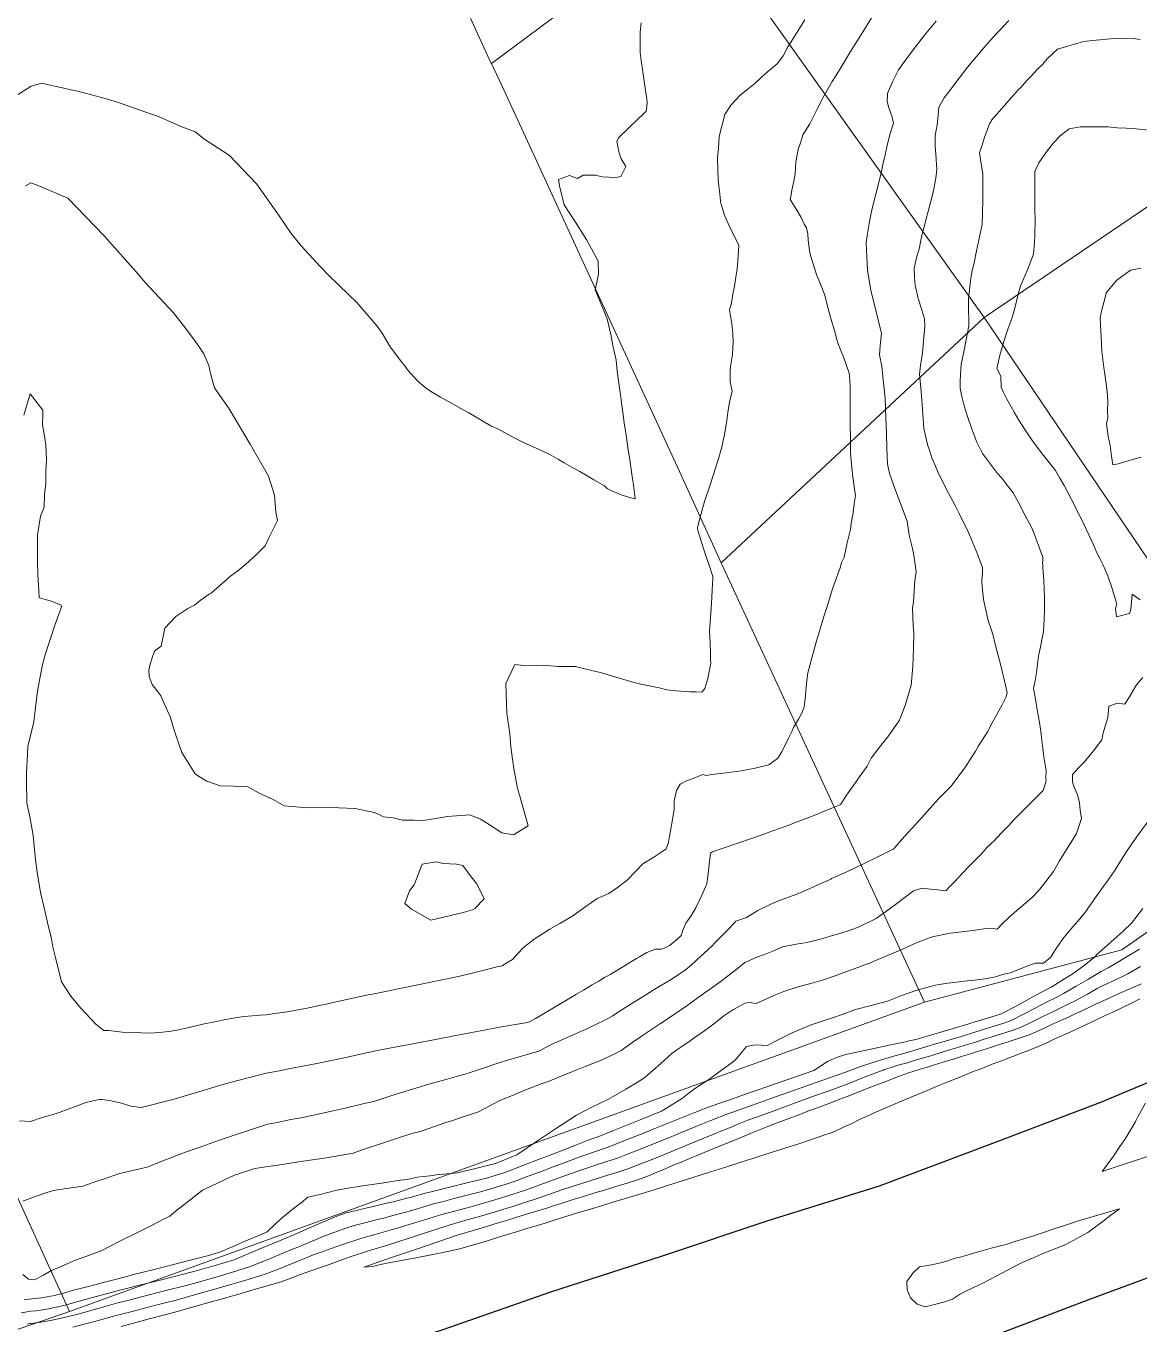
# Model space of a CAD drawing. Header units: inches. Extents: x 11351264 to 11356330, y 6702313 to 6706468.
# Drawn here: x 11352997.4 to 11353369.8, y 6704153.8 to 6704588.1 of the extents above; entities that cross this region are included whole.
import ezdxf

# ---------------------------------------------------------------- set-up
doc = ezdxf.new("R2010")
doc.units = ezdxf.units.IN
doc.header["$MEASUREMENT"] = 0
doc.layers.add('Shumate_Contours_clip1', color=7, linetype='Continuous', lineweight=0)
doc.layers.add('Shumate_Parcels_clip1', color=7, linetype='Continuous', lineweight=0)
doc.layers.add('Shumate_Streets_clip1', color=7, linetype='Continuous')

msp = doc.modelspace()

# ---------------------------------------------------------------- linework, layer by layer
at = {"layer": 'Shumate_Contours_clip1'}
for points, elevation in [([(11353203.23, 6704589.19), (11353202.91, 6704585.97), (11353202.83, 6704583.42), (11353202.89, 6704579.23), (11353203.2, 6704576.52), (11353203.73, 6704572.75), (11353204.35, 6704568.85), (11353205.14, 6704563.55), (11353205.18, 6704562.68), (11353205.18, 6704562.16), (11353204.93, 6704559.6), (11353203.86, 6704558.58), (11353202.1, 6704556.93), (11353199.04, 6704554.04), (11353195.74, 6704550.79), (11353195.08, 6704549.53), (11353195.75, 6704545.93), (11353196.54, 6704543.69), (11353198.08, 6704541.08), (11353196.38, 6704537.68), (11353194.69, 6704537.36), (11353190.17, 6704537.59), (11353187.96, 6704538.17), (11353183.82, 6704538.14), (11353181.94, 6704537.04), (11353179.22, 6704538.05), (11353175.56, 6704536.7), (11353175.89, 6704534.62), (11353177.45, 6704528.29), (11353181.29, 6704522.41), (11353185.07, 6704516.44), (11353188.85, 6704509.41), (11353188.93, 6704505.08), (11353188.36, 6704502.33), (11353187.87, 6704499.79), (11353188.73, 6704497.72), (11353191.82, 6704490.09), (11353193.02, 6704484.84), (11353193.79, 6704481.15), (11353194.84, 6704476.23), (11353195.22, 6704472.74), (11353195.52, 6704470.12), (11353196.25, 6704464.7), (11353196.61, 6704462.01), (11353196.92, 6704459.67), (11353197.56, 6704455.27), (11353197.87, 6704453.18), (11353198.17, 6704451.17), (11353198.78, 6704447.08), (11353199.39, 6704442.98), (11353199.99, 6704438.88), (11353200.31, 6704436.59), (11353200.63, 6704434.59), (11353201.25, 6704429.86), (11353198.93, 6704430.46), (11353196.52, 6704431.23), (11353192.88, 6704432.83), (11353191.82, 6704433.35), (11353190.96, 6704434.21), (11353187.4, 6704436.24), (11353184.54, 6704437.87), (11353182.43, 6704439.08), (11353179.79, 6704440.58), (11353177.46, 6704441.92), (11353175.59, 6704442.99), (11353172.49, 6704444.77), (11353168.87, 6704446.49), (11353164.31, 6704448.47), (11353160.77, 6704450.27), (11353155.5, 6704453.14), (11353152.97, 6704454.31), (11353145.53, 6704458.66), (11353143.68, 6704459.64), (11353139.58, 6704462.03), (11353136.07, 6704463.93), (11353133.6, 6704465.35), (11353131.04, 6704467.05), (11353128.41, 6704469.38), (11353125.05, 6704473.05), (11353124.3, 6704474.23), (11353123.38, 6704475.32), (11353119.28, 6704480.72), (11353116.55, 6704485.31), (11353114.88, 6704487.66), (11353108.08, 6704495.6), (11353105.25, 6704498.2), (11353098.55, 6704504.83), (11353095.89, 6704507.51), (11353089.52, 6704514.55), (11353086.14, 6704518.61), (11353082.08, 6704524.51), (11353074.59, 6704535.15), (11353065.49, 6704544.71), (11353057.26, 6704550.14), (11353053.95, 6704552.64), (11353049.59, 6704554.35), (11353041.14, 6704558.06), (11353039.04, 6704558.7), (11353028, 6704562.56), (11353023.85, 6704563.83), (11353015.48, 6704566.07), (11353011.03, 6704567.09), (11353002.63, 6704568.97), (11352999.18, 6704567.99), (11352994.61, 6704565.01)], 1428), ([(11353301.91, 6704589.75), (11353298.06, 6704585.01), (11353293.93, 6704579.69), (11353291.6, 6704576.67), (11353289.36, 6704573.43), (11353287.37, 6704569.6), (11353285.67, 6704565.49), (11353285.68, 6704565.4), (11353285.65, 6704565.13), (11353285.57, 6704562.79), (11353286.19, 6704560.37), (11353287.05, 6704558.04), (11353287.59, 6704555.58), (11353286.43, 6704551.76), (11353285.56, 6704548.06), (11353284.89, 6704544.96), (11353284.12, 6704541.78), (11353283.46, 6704538.93), (11353282.9, 6704536.58), (11353281.62, 6704531.37), (11353280.32, 6704526.14), (11353279.48, 6704522.02), (11353278.89, 6704518.64), (11353278.54, 6704515.61), (11353278.67, 6704510.74), (11353278.94, 6704506.38), (11353279.3, 6704504.27), (11353280.08, 6704499.66), (11353281.51, 6704493.75), (11353282.42, 6704490.3), (11353283, 6704487.92), (11353283.58, 6704485.27), (11353283.23, 6704481.05), (11353282.98, 6704478.11), (11353283.69, 6704474.31), (11353284.1, 6704470.69), (11353284.43, 6704467.67), (11353284.84, 6704463.56), (11353285.05, 6704456.95), (11353285.26, 6704451.75), (11353285.45, 6704446.75), (11353285.64, 6704441.56), (11353286.29, 6704438.4), (11353288.12, 6704433.35), (11353290, 6704428.32), (11353292.24, 6704422.37), (11353292.9, 6704417.71), (11353294.03, 6704413.28), (11353294.48, 6704410.99), (11353294.78, 6704408.69), (11353295.23, 6704405.44), (11353294.76, 6704402.49), (11353294.36, 6704395.42), (11353294.01, 6704393.27), (11353294.25, 6704387.63), (11353294.43, 6704384.86), (11353294.37, 6704380.03), (11353294.2, 6704376.71), (11353294.06, 6704373.81), (11353293.54, 6704367.52), (11353291.56, 6704360.68), (11353290.1, 6704357.1), (11353289.6, 6704355.77), (11353288.44, 6704353.99), (11353285.79, 6704350.27), (11353282.91, 6704346.76), (11353280.17, 6704343.12), (11353278.87, 6704340.46), (11353276.86, 6704337.67), (11353274.67, 6704334.66), (11353271.91, 6704330.74), (11353270.02, 6704327.76), (11353269.94, 6704327.61), (11353269.69, 6704327.5), (11353269.22, 6704327.31), (11353267.04, 6704326.39), (11353264.45, 6704325.34), (11353261.85, 6704324.31), (11353259.26, 6704323.3), (11353255.1, 6704321.72), (11353253.13, 6704320.96), (11353250.17, 6704319.82), (11353246.96, 6704318.66), (11353243.04, 6704317.28), (11353238.8, 6704315.81), (11353236.86, 6704315.12), (11353234.56, 6704314.35), (11353230.32, 6704312.86), (11353227.12, 6704311.78), (11353226.39, 6704311.34), (11353226.02, 6704307.56), (11353225.49, 6704303.52), (11353225.16, 6704301.07), (11353223.6, 6704297.52), (11353221.49, 6704292.98), (11353219.8, 6704290.2), (11353218.21, 6704287.95), (11353217.28, 6704285.73), (11353216.59, 6704283.83), (11353214.87, 6704282.26), (11353213.27, 6704280.89), (11353212.74, 6704280.46), (11353211.23, 6704279.6), (11353209.93, 6704279.26), (11353207.98, 6704279.26), (11353205.1, 6704278.14), (11353202.66, 6704276.61), (11353201.69, 6704276.03), (11353199.47, 6704274.72), (11353197.29, 6704273.43), (11353195.03, 6704272.09), (11353192.81, 6704270.77), (11353192.05, 6704270.32), (11353190.96, 6704269.68), (11353189.03, 6704268.54), (11353186.81, 6704267.23), (11353183.94, 6704265.51), (11353181.58, 6704264.12), (11353178.2, 6704262.11), (11353176.35, 6704261.02), (11353175.01, 6704260.24), (11353171.11, 6704257.92), (11353167.88, 6704255.99), (11353165.86, 6704254.87), (11353165.84, 6704254.86), (11353165.16, 6704254.69), (11353161.13, 6704254.03), (11353156.49, 6704253.19), (11353151.79, 6704252.31), (11353147.13, 6704251.45), (11353144.62, 6704251.03), (11353134.92, 6704249.12), (11353126.8, 6704247.57), (11353120.76, 6704246.42), (11353114.36, 6704245.17), (11353107.87, 6704243.75), (11353104.29, 6704242.98), (11353098.55, 6704241.76), (11353094.13, 6704240.89), (11353089.35, 6704239.91), (11353085.31, 6704239.17), (11353082.25, 6704238.53), (11353077.72, 6704237.67), (11353075.16, 6704237.07), (11353071.29, 6704236.06), (11353065.21, 6704234.44), (11353060.98, 6704233.24), (11353057.81, 6704232.21), (11353049.22, 6704229.71), (11353046.92, 6704229), (11353035.96, 6704226.23), (11353032.47, 6704226.68), (11353029.4, 6704227.7), (11353025.38, 6704228.52), (11353022.81, 6704228.9), (11353022.04, 6704228.96), (11353019.91, 6704228.49), (11353017.12, 6704227.74), (11353015.14, 6704227.03), (11353012.38, 6704226.01), (11353007.65, 6704224.17), (11353002.85, 6704222.9), (11352998.9, 6704221.51), (11352995.24, 6704221.8)], 1422), ([(11353326.22, 6704589.96), (11353321.1, 6704584.4), (11353318.52, 6704581.55), (11353317.18, 6704579.99), (11353312.43, 6704574.25), (11353306.87, 6704566.97), (11353304.58, 6704564.03), (11353302.84, 6704560.94), (11353302.55, 6704558.09), (11353302.22, 6704555.01), (11353301.55, 6704551.39), (11353301.62, 6704547.79), (11353301.81, 6704545.23), (11353302.16, 6704540.1), (11353301.81, 6704537.15), (11353301.18, 6704533.58), (11353300.69, 6704531.59), (11353299.48, 6704526.91), (11353298.24, 6704522.23), (11353297.06, 6704517.54), (11353296.17, 6704513.45), (11353295.43, 6704510.94), (11353294.58, 6704507.05), (11353294.71, 6704504.07), (11353294.84, 6704501.39), (11353295.9, 6704496.9), (11353296.98, 6704493.44), (11353297.97, 6704490.06), (11353298.13, 6704487.48), (11353297.77, 6704483.96), (11353297.29, 6704478.75), (11353296.63, 6704474.51), (11353296.3, 6704471.49), (11353296.74, 6704467.15), (11353297.17, 6704463.01), (11353297.5, 6704458.34), (11353297.84, 6704453.4), (11353299.03, 6704448.11), (11353299.74, 6704445.85), (11353300.48, 6704443.6), (11353301.74, 6704440.76), (11353302.52, 6704438.91), (11353303.93, 6704435.92), (11353306.06, 6704431.81), (11353308.23, 6704427.66), (11353309.5, 6704425.18), (11353310.65, 6704422.9), (11353312.12, 6704419.82), (11353313.04, 6704417.87), (11353315.35, 6704412.43), (11353317.44, 6704406.87), (11353317.43, 6704404.84), (11353317.22, 6704402.8), (11353317.22, 6704402.14), (11353317.26, 6704400.52), (11353317.74, 6704396.15), (11353318.61, 6704392.14), (11353319.33, 6704389.19), (11353320.3, 6704386.32), (11353320.99, 6704384.16), (11353321.56, 6704381.71), (11353322.17, 6704379.18), (11353323.53, 6704374.07), (11353324.82, 6704369.01), (11353325.72, 6704365.08), (11353325.35, 6704363.61), (11353323.95, 6704360.94), (11353322.34, 6704357.94), (11353320.67, 6704354.96), (11353319.04, 6704351.97), (11353316.13, 6704347.2), (11353315.09, 6704345.4), (11353311.7, 6704340.23), (11353306.97, 6704333.75), (11353304.16, 6704330.91), (11353302.7, 6704329.46), (11353298.92, 6704325.23), (11353297.12, 6704323.25), (11353295.06, 6704321.04), (11353291.26, 6704316.83), (11353288.2, 6704313.38), (11353287.67, 6704312.71), (11353286.91, 6704312.3), (11353282.17, 6704310.01), (11353277.62, 6704307.78), (11353272.25, 6704305.2), (11353266.94, 6704302.81), (11353266.65, 6704302.66), (11353266.18, 6704302.45), (11353263.29, 6704301.2), (11353259.61, 6704299.5), (11353255.9, 6704297.82), (11353251.94, 6704296.41), (11353248.65, 6704295.14), (11353246.43, 6704294.15), (11353242.3, 6704292.11), (11353238.49, 6704289.79), (11353234.87, 6704288.53), (11353234.26, 6704287.77), (11353232.13, 6704285.57), (11353229.77, 6704283.17), (11353228.02, 6704281.4), (11353226.96, 6704280.37), (11353224.31, 6704277.92), (11353221.75, 6704275.55), (11353220.04, 6704274), (11353217.94, 6704272.21), (11353215.67, 6704270.69), (11353213.62, 6704269.33), (11353211.31, 6704267.94), (11353209.21, 6704266.67), (11353207.21, 6704265.46), (11353203.5, 6704263.16), (11353200.47, 6704261.25), (11353195.83, 6704258.31), (11353194.62, 6704257.54), (11353193.47, 6704256.84), (11353191.31, 6704255.57), (11353188.1, 6704253.96), (11353184.63, 6704252.35), (11353182.47, 6704251.39), (11353177.19, 6704249.12), (11353174.91, 6704248.13), (11353174.38, 6704247.87), (11353173.84, 6704247.59), (11353171.66, 6704246.5), (11353168.96, 6704245.09), (11353161.66, 6704242.97), (11353155.65, 6704241.2), (11353150.03, 6704239.33), (11353145.32, 6704237.71), (11353138.31, 6704235.72), (11353132.22, 6704233.99), (11353128.15, 6704232.76), (11353122.67, 6704231.13), (11353119.11, 6704229.99), (11353113.79, 6704228.27), (11353110.13, 6704227.42), (11353104.17, 6704226.01), (11353100.14, 6704225.1), (11353094.64, 6704223.93), (11353089.98, 6704222.91), (11353086.03, 6704222.22), (11353080.92, 6704221.12), (11353078.23, 6704220.62), (11353070.49, 6704218.04), (11353067.43, 6704217.05), (11353059.58, 6704214.38), (11353056.6, 6704213.34), (11353048.87, 6704210.64), (11353046.42, 6704209.61), (11353042.64, 6704208.21), (11353037.94, 6704206.3), (11353032.6, 6704205.05), (11353028.3, 6704204.01), (11353023.33, 6704202.27), (11353021.41, 6704201.73), (11353016.42, 6704199.95), (11353010.92, 6704199.08), (11353006.53, 6704198.44), (11353003.35, 6704197.44), (11353000.21, 6704196.3), (11352996.4, 6704194.91)], 1420), ([(11353280.79, 6704591.72), (11353277.5, 6704586.23), (11353273.28, 6704579.52), (11353271.09, 6704575.95), (11353268.3, 6704571.39), (11353267.16, 6704569.56), (11353265.73, 6704567.21), (11353264.45, 6704564.83), (11353262.34, 6704560.69), (11353261.01, 6704558.03), (11353259.68, 6704555.38), (11353257.33, 6704551.67), (11353256.86, 6704550.01), (11353255.72, 6704546.76), (11353254.98, 6704542.67), (11353254.76, 6704538.58), (11353254.25, 6704536.13), (11353253.59, 6704533.12), (11353253.25, 6704530.99), (11353253.04, 6704529.99), (11353254.93, 6704527.06), (11353256.74, 6704523.97), (11353257.8, 6704521.82), (11353258.49, 6704520.53), (11353258.95, 6704518.53), (11353259.12, 6704516.46), (11353259.5, 6704512.98), (11353259.91, 6704511.24), (11353261.36, 6704506.74), (11353262.04, 6704504.64), (11353263.21, 6704501.69), (11353264.71, 6704498.03), (11353265.67, 6704493.9), (11353266.7, 6704490.23), (11353267.87, 6704486.15), (11353268.81, 6704482.79), (11353268.96, 6704482.23), (11353269.02, 6704482.02), (11353269.02, 6704481.91), (11353270.02, 6704479.51), (11353270.99, 6704477), (11353271.93, 6704474.48), (11353272.82, 6704471.95), (11353273.08, 6704469.71), (11353273.09, 6704467.21), (11353273.12, 6704463.43), (11353273.14, 6704460.66), (11353273.17, 6704457.15), (11353273.19, 6704454.12), (11353273.22, 6704450.86), (11353273.24, 6704447.58), (11353273.3, 6704445.11), (11353273.7, 6704440.27), (11353274.05, 6704437.15), (11353274.44, 6704434.04), (11353274.93, 6704430.83), (11353274.43, 6704428.16), (11353274.14, 6704425.21), (11353273.42, 6704421.71), (11353273.2, 6704419.67), (11353272.18, 6704415.16), (11353271.1, 6704410.4), (11353270.27, 6704408.61), (11353269.86, 6704407.16), (11353267.28, 6704399.82), (11353265.45, 6704393.82), (11353264.34, 6704390.53), (11353261.59, 6704381.14), (11353258.96, 6704371.71), (11353258.54, 6704368.23), (11353258.28, 6704365.56), (11353258.06, 6704362.98), (11353257.78, 6704360.23), (11353256.93, 6704358.16), (11353255.85, 6704356.2), (11353254.13, 6704353.35), (11353253.57, 6704352.08), (11353252.46, 6704349.77), (11353251.39, 6704347.44), (11353250.22, 6704345.17), (11353249.2, 6704343.41), (11353248.88, 6704343.02), (11353248.8, 6704342.96), (11353245.9, 6704340.93), (11353245.45, 6704340.79), (11353241.32, 6704339.77), (11353236.62, 6704338.91), (11353231.7, 6704338.23), (11353226.71, 6704337.6), (11353225.03, 6704337.3), (11353223.89, 6704337.64), (11353220.66, 6704336.31), (11353218.36, 6704335.57), (11353216.3, 6704334.45), (11353215.02, 6704332.26), (11353214.23, 6704328.81), (11353214.25, 6704325.79), (11353213.82, 6704323.22), (11353213.38, 6704320.65), (11353212.7, 6704316.88), (11353212.58, 6704316.22), (11353212.51, 6704315.77), (11353212.35, 6704314.87), (11353211.63, 6704312.81), (11353209.47, 6704311.37), (11353207.49, 6704309.97), (11353203.78, 6704307.75), (11353201.35, 6704305.18), (11353198.57, 6704302.34), (11353195.34, 6704299.81), (11353192.39, 6704297.83), (11353188.52, 6704296.11), (11353184.67, 6704293.44), (11353179.97, 6704290.16), (11353175.99, 6704287.84), (11353172.41, 6704285.77), (11353170.51, 6704284.57), (11353167.44, 6704282.55), (11353163.87, 6704279.76), (11353161.98, 6704277.74), (11353160.15, 6704275.76), (11353156.83, 6704273.76), (11353156.33, 6704273.53), (11353155.53, 6704273.36), (11353147.53, 6704271.38), (11353142.54, 6704270.15), (11353132.89, 6704268.17), (11353128.51, 6704267.23), (11353122.44, 6704266.07), (11353114.44, 6704264.4), (11353111.87, 6704263.88), (11353104.23, 6704262.23), (11353098.3, 6704260.95), (11353094.49, 6704260.12), (11353092.01, 6704259.6), (11353089.05, 6704259.03), (11353084.82, 6704258.29), (11353079.9, 6704257.55), (11353077.8, 6704257.26), (11353075.67, 6704257.07), (11353073.02, 6704256.86), (11353070.23, 6704256.62), (11353067.33, 6704256.24), (11353064.1, 6704255.63), (11353062.12, 6704255.27), (11353059.45, 6704254.7), (11353057.02, 6704254.17), (11353051.94, 6704253.05), (11353047.86, 6704252.14), (11353047.06, 6704251.97), (11353046.09, 6704251.77), (11353043.12, 6704251.38), (11353039.04, 6704251.15), (11353036.04, 6704251.22), (11353032.48, 6704251.27), (11353029.53, 6704251.48), (11353025.14, 6704251.95), (11353023.47, 6704252.04), (11353020.79, 6704254.16), (11353015.64, 6704259.53), (11353012.37, 6704263.49), (11353009.33, 6704268.31), (11353007.43, 6704275.93), (11353006.38, 6704279.99), (11353005.89, 6704282.65), (11353004.56, 6704288.11), (11353003.43, 6704293.06), (11353002.27, 6704298.18), (11353001.15, 6704304.95), (11353000.72, 6704308.34), (11353000.29, 6704312.45), (11352999.8, 6704317.19), (11352998.83, 6704322.96), (11352997.7, 6704328.12), (11352997.53, 6704335.62), (11352997.55, 6704338.19), (11352997.88, 6704344.45), (11352997.98, 6704347.03), (11352999.15, 6704351.6), (11353000.04, 6704355.24), (11353000.56, 6704359.98), (11353001.11, 6704364.75), (11353001.88, 6704369.2), (11353002.79, 6704373.77), (11353003.33, 6704376.25), (11353004.55, 6704380.09), (11353005.74, 6704383.52), (11353006.87, 6704386.99), (11353008.02, 6704390.43), (11353009, 6704392.71), (11353009.29, 6704393.84), (11353009.12, 6704394.32), (11353005.92, 6704395.68), (11353001.85, 6704396.79), (11353001.72, 6704399.16), (11353001.33, 6704404.42), (11353001.22, 6704409.02), (11353001.22, 6704412.18), (11353001.25, 6704417.81), (11353002.21, 6704424.05), (11353003.47, 6704427.06), (11353003.58, 6704431.3), (11353004.03, 6704435.02), (11353004.06, 6704439.15), (11353004.24, 6704442.95), (11353004.04, 6704447.99), (11353003.64, 6704450.79), (11353002.89, 6704454.64), (11353003.05, 6704458.21), (11353002.99, 6704459.55), (11352998.82, 6704465.04), (11352996.68, 6704457.83)], 1424), ([(11353258, 6704590.09), (11353253.46, 6704582.95), (11353252.29, 6704581.07), (11353250.67, 6704578.1), (11353248.86, 6704575.51), (11353247.13, 6704574.09), (11353245.49, 6704572.71), (11353243.51, 6704570.91), (11353241.23, 6704568.81), (11353238.46, 6704566.6), (11353236.32, 6704564.91), (11353233.3, 6704561.67), (11353232.47, 6704560.38), (11353231.16, 6704558.44), (11353229.32, 6704551.12), (11353229.04, 6704547.3), (11353228.75, 6704543.81), (11353228.98, 6704536.52), (11353229.48, 6704531.85), (11353229.77, 6704529.63), (11353229.81, 6704529.26), (11353229.91, 6704528.83), (11353230.16, 6704527.69), (11353231.07, 6704524.8), (11353233.14, 6704520.26), (11353234.1, 6704518.28), (11353235.84, 6704514.65), (11353235.6, 6704509.47), (11353235.36, 6704506.76), (11353234.9, 6704504.02), (11353234.48, 6704501.04), (11353233.91, 6704498.4), (11353233.45, 6704495.47), (11353232.8, 6704493.16), (11353233.53, 6704488.47), (11353233.85, 6704485.34), (11353234.05, 6704482.26), (11353233.74, 6704478.16), (11353233.13, 6704474.2), (11353232.96, 6704472.74), (11353232.95, 6704471.92), (11353233.04, 6704468.99), (11353233.64, 6704465.92), (11353232.77, 6704462.23), (11353232.21, 6704458.73), (11353231.88, 6704456.08), (11353231.11, 6704451.26), (11353230.7, 6704449.4), (11353230.19, 6704447.2), (11353229, 6704442.96), (11353228.01, 6704439.84), (11353227.33, 6704437.74), (11353226.31, 6704434.59), (11353224.56, 6704429.35), (11353223.03, 6704424.14), (11353222.01, 6704420.3), (11353222.2, 6704419.18), (11353222.25, 6704418.92), (11353223.42, 6704415.35), (11353224.67, 6704411.52), (11353225.92, 6704407.69), (11353227.17, 6704403.86), (11353227.18, 6704403.29), (11353227.02, 6704399.33), (11353226.73, 6704394.73), (11353226.45, 6704390.12), (11353226.12, 6704385.55), (11353226.28, 6704381.73), (11353226.39, 6704378.32), (11353226.42, 6704376.18), (11353226.57, 6704374.88), (11353225.99, 6704372.11), (11353225.53, 6704369.75), (11353224.47, 6704366.44), (11353223.47, 6704365.15), (11353221.63, 6704365.25), (11353219.59, 6704365.32), (11353214.92, 6704365.64), (11353211.78, 6704365.92), (11353209.2, 6704366.65), (11353203.13, 6704367.88), (11353200.38, 6704368.55), (11353195.51, 6704369.94), (11353189.98, 6704371.67), (11353183.88, 6704373.09), (11353181.21, 6704373.75), (11353175.44, 6704373.82), (11353170.44, 6704374.25), (11353168.1, 6704374.02), (11353163.91, 6704374.12), (11353160.94, 6704374.41), (11353157.89, 6704368.11), (11353158.23, 6704358.09), (11353159.32, 6704351.35), (11353159.65, 6704346.89), (11353160.2, 6704342.82), (11353160.68, 6704339.02), (11353161.87, 6704333.06), (11353163.06, 6704328.82), (11353165.38, 6704320.52), (11353160.47, 6704317.46), (11353156.63, 6704318.13), (11353151.49, 6704321.49), (11353149.49, 6704322.65), (11353145.94, 6704324.16), (11353138.43, 6704323.59), (11353130.43, 6704322.21), (11353127.12, 6704322.39), (11353123.36, 6704322.35), (11353120.25, 6704323.12), (11353116.85, 6704323.45), (11353115.37, 6704324.34), (11353113.94, 6704324.88), (11353107.53, 6704326.31), (11353099.29, 6704326.56), (11353091.53, 6704326.51), (11353083.74, 6704327.2), (11353080.05, 6704329.27), (11353075.37, 6704331.38), (11353071.67, 6704333.47), (11353066.69, 6704333.74), (11353062.42, 6704333.84), (11353057.85, 6704335.43), (11353055.09, 6704337.08), (11353053.97, 6704337.87), (11353049.52, 6704345.04), (11353047.39, 6704351.12), (11353046.79, 6704353.21), (11353045.64, 6704357.08), (11353044.66, 6704359.19), (11353042.51, 6704363.99), (11353041.17, 6704365.71), (11353039.64, 6704367.77), (11353038.59, 6704370.4), (11353038.45, 6704372.53), (11353038.91, 6704374.61), (11353039.74, 6704376.97), (11353040.45, 6704378.89), (11353042.57, 6704380.6), (11353043.83, 6704386.6), (11353047.53, 6704390.53), (11353051.6, 6704393.19), (11353053.75, 6704394.28), (11353055.66, 6704395.84), (11353058.67, 6704397.96), (11353059.32, 6704398.27), (11353063.15, 6704401.63), (11353065.84, 6704403.97), (11353068.27, 6704405.82), (11353070.98, 6704408.03), (11353074.48, 6704411.22), (11353077.46, 6704414.13), (11353078.69, 6704416.83), (11353081.51, 6704422.67), (11353080.99, 6704425.39), (11353080.49, 6704431.11), (11353078.58, 6704437.45), (11353072.35, 6704448.2), (11353067.5, 6704456.4), (11353065.35, 6704460.02), (11353060.46, 6704467.06), (11353059.24, 6704471.39), (11353058.59, 6704474.49), (11353056.88, 6704478.39), (11353055.37, 6704480.73), (11353053.43, 6704483.46), (11353050, 6704488.03), (11353046.7, 6704492.08), (11353037.25, 6704502.22), (11353035.07, 6704504.94), (11353023.54, 6704517.85), (11353011.35, 6704530.43), (11353001.15, 6704534.86), (11352999.05, 6704535.66), (11352997.21, 6704534.56)], 1426), ([(11353370.11, 6704583.61), (11353367.78, 6704583.92), (11353364.3, 6704583.84), (11353361.43, 6704583.86), (11353354.26, 6704583.18), (11353351.23, 6704582.87), (11353345.19, 6704581.1), (11353342.55, 6704580.33), (11353339.09, 6704577.06), (11353337.55, 6704575.34), (11353335.68, 6704573.52), (11353333.76, 6704571.37), (11353332.28, 6704569.82), (11353330.12, 6704567.38), (11353329.49, 6704566.86), (11353327.06, 6704564.12), (11353324.62, 6704561.39), (11353322.22, 6704558.63), (11353320.39, 6704556.57), (11353320.27, 6704556.14), (11353319.81, 6704555.43), (11353319.05, 6704553.44), (11353318.12, 6704550.85), (11353317.25, 6704548.23), (11353316.44, 6704545.6), (11353317.01, 6704541.95), (11353317.48, 6704538.53), (11353317.52, 6704529.66), (11353317.28, 6704521.63), (11353316.39, 6704517.59), (11353315.41, 6704512.85), (11353314.58, 6704508.89), (11353313.99, 6704506.23), (11353313.49, 6704503.67), (11353313.12, 6704500.93), (11353312.92, 6704498.63), (11353312.73, 6704496.92), (11353312.68, 6704496.02), (11353312.77, 6704492.52), (11353312.83, 6704490.14), (11353312.83, 6704487.76), (11353311.95, 6704483.09), (11353311.24, 6704479.65), (11353310.29, 6704474.84), (11353310.02, 6704471.44), (11353309.99, 6704469.15), (11353309.97, 6704466.85), (11353310.47, 6704464.09), (11353311.31, 6704460.97), (11353312.39, 6704457.48), (11353313.69, 6704453.47), (11353314.46, 6704451.49), (11353315.44, 6704449.06), (11353317.42, 6704445.03), (11353318.77, 6704443.25), (11353320.12, 6704441.46), (11353322.43, 6704438.39), (11353323.87, 6704436.78), (11353325.27, 6704435), (11353327.69, 6704431.88), (11353329.55, 6704428.42), (11353331.95, 6704423.82), (11353333.89, 6704420.12), (11353334.98, 6704417.32), (11353336.33, 6704413.72), (11353337.58, 6704410.2), (11353337.55, 6704408.93), (11353337.51, 6704408.6), (11353337.58, 6704407.82), (11353337.65, 6704406.74), (11353337.9, 6704402.7), (11353338.05, 6704399.58), (11353338.12, 6704397.14), (11353338.16, 6704394.82), (11353338.15, 6704392.65), (11353338.06, 6704389.48), (11353337.79, 6704385.37), (11353337.39, 6704383.27), (11353336.97, 6704380.91), (11353336.19, 6704377.25), (11353335.82, 6704374.53), (11353335.5, 6704371.8), (11353335.05, 6704369.1), (11353334.45, 6704366.47), (11353334.43, 6704366.38), (11353335.09, 6704362.9), (11353335.73, 6704359.33), (11353336.34, 6704355.75), (11353336.9, 6704352.15), (11353337.29, 6704348.97), (11353337.56, 6704346.29), (11353337.92, 6704343.56), (11353338.25, 6704341.54), (11353338.66, 6704339.06), (11353338.6, 6704336.43), (11353338.71, 6704335.57), (11353337.69, 6704332.27), (11353336, 6704330.65), (11353331.41, 6704326.05), (11353327.72, 6704322.25), (11353326.31, 6704320.74), (11353323.7, 6704317.98), (11353321.3, 6704315.5), (11353319.03, 6704313.3), (11353317.04, 6704311.14), (11353314.85, 6704308.82), (11353312.89, 6704306.82), (11353310.94, 6704304.81), (11353307.91, 6704301.66), (11353307.33, 6704301.04), (11353306.65, 6704300.31), (11353305.14, 6704298.73), (11353302.31, 6704299.09), (11353300.06, 6704299.33), (11353297.09, 6704299.58), (11353294.32, 6704298.67), (11353289.6, 6704295.12), (11353285.73, 6704292.29), (11353281.86, 6704289.46), (11353276.18, 6704286.67), (11353273.1, 6704285.54), (11353269.71, 6704284.5), (11353267.27, 6704283.75), (11353263.5, 6704282.61), (11353261.47, 6704282.11), (11353260.05, 6704281.76), (11353258.02, 6704281.34), (11353255.08, 6704280.87), (11353250.52, 6704279.99), (11353247.31, 6704278.59), (11353245.01, 6704277.62), (11353241.4, 6704276.29), (11353238.06, 6704274.76), (11353237.88, 6704274.69), (11353235.41, 6704272.7), (11353232.39, 6704270.37), (11353229.22, 6704267.99), (11353225.95, 6704265.59), (11353224.78, 6704264.8), (11353224.43, 6704264.54), (11353224.08, 6704264.28), (11353222.34, 6704263.04), (11353220.19, 6704261.5), (11353218.05, 6704259.95), (11353215.87, 6704258.44), (11353213.89, 6704257.13), (11353209.68, 6704254.37), (11353207.29, 6704252.81), (11353203.95, 6704250.57), (11353200.46, 6704248.1), (11353196.52, 6704245.31), (11353194.4, 6704244.17), (11353189.6, 6704241.97), (11353184.53, 6704240), (11353180, 6704238.18), (11353173.17, 6704235.42), (11353172.19, 6704234.98), (11353170.1, 6704234.28), (11353164.88, 6704232.21), (11353160.37, 6704230.37), (11353155.7, 6704228.46), (11353148.74, 6704224.82), (11353145.3, 6704223.63), (11353143.34, 6704222.97), (11353139.87, 6704221.78), (11353137.92, 6704221.16), (11353132.51, 6704219.36), (11353128.9, 6704218.12), (11353126.78, 6704217.68), (11353121.37, 6704215.89), (11353115.96, 6704214.09), (11353110.56, 6704212.27), (11353106.53, 6704210.88), (11353104.94, 6704210.58), (11353097.92, 6704209.34), (11353089.37, 6704208.12), (11353087.21, 6704207.78), (11353081.7, 6704206.98), (11353077.69, 6704206.33), (11353074.01, 6704205.79), (11353067.19, 6704203.58), (11353064.09, 6704202.12), (11353061.52, 6704200.94), (11353056.44, 6704198.53), (11353050.66, 6704194.05), (11353047.88, 6704191.87), (11353045.5, 6704189.87), (11353043.18, 6704188.72), (11353040.09, 6704187.07), (11353035.55, 6704184.87), (11353028.57, 6704181.41), (11353022.73, 6704178.43), (11353019.02, 6704176.98), (11353016.79, 6704176.16), (11353013.93, 6704175.11), (11353009.39, 6704173.15), (11353005.99, 6704171.68), (11353003.24, 6704170.11), (11353000.21, 6704168.53), (11352998.25, 6704168.83), (11352996.35, 6704170.3)], 1418), ([(11353372.96, 6704553.26), (11353368.82, 6704553.7), (11353365.49, 6704553.95), (11353362.46, 6704554.03), (11353359.37, 6704554.34), (11353355.3, 6704554.35), (11353352.21, 6704554.35), (11353350.14, 6704554.36), (11353346.42, 6704553.63), (11353343.44, 6704551.38), (11353341.18, 6704548.98), (11353338.78, 6704546.01), (11353336.21, 6704542.27), (11353334.91, 6704539.41), (11353334.97, 6704534.46), (11353334.91, 6704531.2), (11353334.93, 6704526.23), (11353335, 6704523.58), (11353334.91, 6704517.97), (11353334.8, 6704515.72), (11353334.46, 6704511.74), (11353332.48, 6704506.55), (11353330.16, 6704501.17), (11353329.15, 6704497.46), (11353328.28, 6704493.62), (11353327.25, 6704490.26), (11353325.85, 6704486.67), (11353325.25, 6704484.69), (11353324.57, 6704482.49), (11353323.19, 6704477.99), (11353322.18, 6704473.44), (11353323.6, 6704470.87), (11353323.71, 6704467.29), (11353324, 6704466.49), (11353324.37, 6704465.69), (11353325.59, 6704463.23), (11353327, 6704460.66), (11353328.01, 6704458.88), (11353329.61, 6704456.21), (11353331.81, 6704452.74), (11353333.41, 6704450.38), (11353334.99, 6704448.03), (11353337.86, 6704444.42), (11353339.86, 6704441.92), (11353341.85, 6704439.36), (11353343.33, 6704436.83), (11353344.73, 6704434.36), (11353347.06, 6704429.87), (11353348.06, 6704427.93), (11353349.29, 6704425.33), (11353350.68, 6704422.8), (11353352.95, 6704417.88), (11353354.51, 6704414.46), (11353355.71, 6704411.81), (11353356.63, 6704409.92), (11353357.73, 6704407.63), (11353359.32, 6704404.12), (11353360.62, 6704400.52), (11353361.74, 6704396.88), (11353362.35, 6704394.64), (11353361.96, 6704393.2), (11353362.25, 6704390.38), (11353366.57, 6704391.5), (11353367, 6704392.83), (11353367.24, 6704395.41), (11353367.51, 6704397.97), (11353370.16, 6704396.04)], 1416), ([(11353370.47, 6704507.11), (11353366.88, 6704506.42), (11353362.33, 6704503.08), (11353358.81, 6704498.79), (11353358.3, 6704496.76), (11353357.35, 6704493.09), (11353356.77, 6704490.6), (11353356.88, 6704488.06), (11353357.1, 6704483.99), (11353357.36, 6704479.14), (11353357.99, 6704473.79), (11353358.29, 6704471.64), (11353358.78, 6704468.38), (11353359.15, 6704465.79), (11353359.3, 6704462.39), (11353359.24, 6704459.25), (11353359.29, 6704456.98), (11353358.93, 6704454.97), (11353359.49, 6704450.9), (11353360.11, 6704447.7), (11353360.6, 6704444.15), (11353360.98, 6704441.21), (11353362.85, 6704441.62), (11353365.33, 6704442.33), (11353368.41, 6704443.28), (11353370.45, 6704443.78)], 1414), ([(11353371.09, 6704370.14), (11353368.9, 6704367.63), (11353367.03, 6704364.42), (11353364.99, 6704361.15), (11353362.62, 6704361.48), (11353359.63, 6704360.49), (11353359.35, 6704356.77), (11353357.8, 6704351.62), (11353357.31, 6704349.24), (11353354.58, 6704345.52), (11353351.43, 6704341.82), (11353349.66, 6704339.95), (11353347.49, 6704337.66), (11353347.5, 6704335.03), (11353347.99, 6704333.71), (11353349.3, 6704330.54), (11353349.9, 6704328.19), (11353350.08, 6704325.74), (11353350.52, 6704322.91), (11353348.88, 6704317.94), (11353346.57, 6704314.15), (11353345.13, 6704311.94), (11353343.16, 6704308.75), (11353341.16, 6704305.17), (11353338.63, 6704301.84), (11353336.57, 6704299.29), (11353334.42, 6704296.8), (11353331.96, 6704294.69), (11353328.9, 6704292.1), (11353326.26, 6704289.78), (11353324.11, 6704287.78), (11353322.28, 6704285.9), (11353321.03, 6704286.07), (11353319.34, 6704286.19), (11353316.41, 6704285.8), (11353314.29, 6704285.5), (11353311.51, 6704285.06), (11353306.65, 6704284.58), (11353301.1, 6704283.45), (11353299.86, 6704283.11), (11353296.48, 6704281.74), (11353294.59, 6704280.99), (11353291.69, 6704279.69), (11353289.26, 6704278.65), (11353286.99, 6704277.63), (11353282.16, 6704275.59), (11353279.9, 6704274.62), (11353278.64, 6704274.22), (11353275.65, 6704273.08), (11353271.73, 6704271.59), (11353267.8, 6704270.13), (11353263.84, 6704268.79), (11353259.99, 6704267.72), (11353256.13, 6704266.68), (11353250.99, 6704265.01), (11353248.15, 6704263.87), (11353244.88, 6704262.44), (11353241.64, 6704261.06), (11353239.48, 6704261.32), (11353237.97, 6704261.13), (11353236.54, 6704260.41), (11353233.91, 6704258.92), (11353230.92, 6704256.87), (11353229.1, 6704255.49), (11353227.5, 6704254.27), (11353225.69, 6704252.92), (11353223.27, 6704251.15), (11353221.43, 6704249.87), (11353219.59, 6704248.58), (11353216.45, 6704246.36), (11353215.52, 6704245.72), (11353213.51, 6704244.25), (11353209.78, 6704240.95), (11353206.97, 6704238.48), (11353204.16, 6704236.01), (11353202.18, 6704234.79), (11353198.13, 6704232.38), (11353192.33, 6704229.03), (11353186.75, 6704226.32), (11353181.62, 6704223.62), (11353174.58, 6704219.07), (11353168.49, 6704215.04), (11353161.64, 6704210.35), (11353154.46, 6704207.54), (11353154.02, 6704207.4), (11353153.57, 6704207.26), (11353147.78, 6704205.87), (11353141.71, 6704204.41), (11353134.76, 6704203.67), (11353132.5, 6704203.36), (11353128.31, 6704202.89), (11353125, 6704202.19), (11353122.54, 6704201.87), (11353117.13, 6704201.04), (11353113.17, 6704200.48), (11353109.29, 6704199.88), (11353103.81, 6704199.06), (11353100.9, 6704198.43), (11353095.81, 6704197.15), (11353091.72, 6704196.2), (11353089.55, 6704194.49), (11353086.44, 6704192.07), (11353082.5, 6704188.86), (11353080.81, 6704187.23), (11353078.14, 6704184.65), (11353076.26, 6704183.84), (11353070.98, 6704181.59), (11353066.73, 6704179.77), (11353061.88, 6704177.71), (11353060.28, 6704177.22), (11353058.6, 6704176.73), (11353053.67, 6704175.47), (11353051.41, 6704174.9), (11353046.75, 6704173.71), (11353044.23, 6704173.07), (11353039.84, 6704171.95), (11353037.04, 6704171.24), (11353032.93, 6704170.19), (11353031.18, 6704169.73), (11353027.22, 6704168.72), (11353024.1, 6704167.89), (11353020.44, 6704166.95), (11353017, 6704166.02), (11353013.68, 6704165.17), (11353009.9, 6704164.12), (11353006.94, 6704163.36), (11353004.52, 6704162.84), (11353002.62, 6704162.53), (11352999.4, 6704162.24), (11352996.8, 6704161.85)], 1416), ([(11353372.67, 6704321.72), (11353369.18, 6704316.98), (11353365.61, 6704311.92), (11353363.55, 6704308.66), (11353361.77, 6704305.74), (11353359.38, 6704302.19), (11353358.05, 6704300.44), (11353355.45, 6704296.77), (11353351.6, 6704291.34), (11353349.31, 6704288.52), (11353347.64, 6704286.72), (11353345.69, 6704284.4), (11353344.32, 6704282.66), (11353343.06, 6704280.87), (11353341.86, 6704279.05), (11353340.16, 6704276.43), (11353337.87, 6704274.48), (11353336.81, 6704274.55), (11353335.13, 6704274.56), (11353332.94, 6704273.71), (11353330.94, 6704272.91), (11353326.65, 6704271.27), (11353325.63, 6704271.08), (11353325.14, 6704270.95), (11353323.81, 6704270.57), (11353321.77, 6704269.98), (11353318.28, 6704269.29), (11353314.75, 6704268.87), (11353311.23, 6704268.47), (11353307.92, 6704268.05), (11353305.69, 6704267.8), (11353301.73, 6704267.16), (11353295.86, 6704265.62), (11353292.56, 6704264.44), (11353290.65, 6704263.76), (11353285.6, 6704261.82), (11353280.16, 6704260.37), (11353274.91, 6704258.99), (11353270.84, 6704257.5), (11353266.9, 6704256.08), (11353263.08, 6704254.88), (11353260.06, 6704253.89), (11353256.86, 6704252.55), (11353252.92, 6704250.83), (11353250.21, 6704249.46), (11353247.94, 6704248.27), (11353245.53, 6704246.98), (11353241.43, 6704247.24), (11353238.41, 6704246.69), (11353236.75, 6704244.62), (11353234.66, 6704242.12), (11353232.41, 6704240.43), (11353228.89, 6704237.88), (11353226.15, 6704235.86), (11353221.43, 6704232.7), (11353219.32, 6704231.14), (11353217.09, 6704229.4), (11353212.04, 6704226.24), (11353210, 6704224.96), (11353202.87, 6704222.09), (11353196.19, 6704219.41), (11353193.95, 6704218.52), (11353188.5, 6704216.34), (11353187.03, 6704215.82), (11353185.46, 6704215.26), (11353181.01, 6704213.5), (11353176.73, 6704211.86), (11353173.32, 6704210.52), (11353168.01, 6704208.49), (11353165.63, 6704207.56), (11353157.93, 6704204.6), (11353154.74, 6704203.58), (11353151.51, 6704202.6), (11353145.33, 6704201.08), (11353139.15, 6704199.55), (11353132.96, 6704198.01), (11353130.93, 6704197.53), (11353126.35, 6704196.23), (11353124.07, 6704195.7), (11353120.19, 6704194.71), (11353117.57, 6704194.1), (11353114.05, 6704193.22), (11353111.05, 6704192.52), (11353107.92, 6704191.74), (11353104.52, 6704190.95), (11353101.37, 6704189.87), (11353098.54, 6704188.66), (11353095.56, 6704187.37), (11353093.27, 6704186.38), (11353088, 6704184.12), (11353082.72, 6704181.88), (11353076.79, 6704179.4), (11353071.9, 6704177.35), (11353068.87, 6704176.08), (11353067.02, 6704175.3), (11353061.01, 6704173.47), (11353054.73, 6704171.64), (11353047.57, 6704169.85), (11353041.38, 6704168.29), (11353034.46, 6704166.53), (11353029.67, 6704165.28), (11353022.57, 6704163.39), (11353017.19, 6704161.94), (11353010.5, 6704160.08), (11353005.07, 6704158.86), (11353000.81, 6704158.25), (11352999.06, 6704158.07), (11352995.84, 6704157.57)], 1414), ([(11353371.08, 6704292.82), (11353367.23, 6704287.91), (11353364.43, 6704285.2), (11353361.49, 6704282.52), (11353358.48, 6704279.85), (11353356.52, 6704278.24), (11353355.89, 6704277.61), (11353354.92, 6704276.55), (11353351.95, 6704274.21), (11353349.27, 6704272.2), (11353347.46, 6704270.84), (11353344.9, 6704269.26), (11353340.98, 6704266.84), (11353340.67, 6704266.68), (11353340.35, 6704266.51), (11353336.7, 6704264.54), (11353332.44, 6704262.25), (11353328.18, 6704259.96), (11353323.91, 6704257.67), (11353323.45, 6704257.49), (11353320.88, 6704256.69), (11353318.31, 6704255.89), (11353315.74, 6704255.09), (11353313.53, 6704254.4), (11353313.2, 6704254.3), (11353312.88, 6704254.2), (11353307.62, 6704252.64), (11353302.65, 6704251.18), (11353295.52, 6704249.07), (11353291.9, 6704248.33), (11353291.63, 6704248.25), (11353286.74, 6704247.22), (11353281.56, 6704246.12), (11353276.39, 6704245), (11353271.21, 6704243.87), (11353269.95, 6704243.4), (11353268.9, 6704243.04), (11353267.78, 6704242.57), (11353265.6, 6704241.61), (11353260.97, 6704238.58), (11353257.71, 6704237.46), (11353252.3, 6704235.61), (11353246.5, 6704233.61), (11353245.54, 6704233.27), (11353241.74, 6704231.97), (11353239.35, 6704231.12), (11353236.27, 6704230.06), (11353233.16, 6704228.96), (11353230.81, 6704228.15), (11353225.37, 6704226.24), (11353221.12, 6704224.55), (11353216.71, 6704222.77), (11353207.79, 6704219.18), (11353204, 6704217.67), (11353198.89, 6704215.64), (11353191.86, 6704212.86), (11353187.3, 6704211.29), (11353182.45, 6704209.6), (11353176.91, 6704207.49), (11353173.79, 6704206.34), (11353169.16, 6704204.58), (11353165.13, 6704203.09), (11353161.4, 6704201.66), (11353157.68, 6704200.46), (11353155.47, 6704199.76), (11353153.24, 6704199.09), (11353149.47, 6704197.98), (11353146.74, 6704197.31), (11353143.26, 6704196.4), (11353140.24, 6704195.65), (11353137.04, 6704194.79), (11353133.76, 6704193.96), (11353130.5, 6704192.97), (11353126.77, 6704191.92), (11353123.63, 6704190.97), (11353120.08, 6704190.07), (11353117.42, 6704189.35), (11353113.62, 6704188.4), (11353111.23, 6704187.75), (11353107.15, 6704186.74), (11353104.75, 6704185.93), (11353100.35, 6704184.43), (11353097.61, 6704183.45), (11353094.48, 6704182.1), (11353091.81, 6704180.97), (11353089.21, 6704179.85), (11353086.06, 6704178.57), (11353083.91, 6704177.66), (11353078.61, 6704175.51), (11353072.19, 6704172.87), (11353066.5, 6704171.14), (11353061.73, 6704169.73), (11353055.87, 6704168.04), (11353050.94, 6704166.65), (11353043.78, 6704164.86), (11353036, 6704162.87), (11353032.25, 6704161.89), (11353028.16, 6704160.83), (11353021.05, 6704158.91), (11353013.95, 6704156.91), (11353009.78, 6704155.88), (11353005.61, 6704154.93), (11353002.41, 6704154.43), (11352999, 6704153.94), (11352998.73, 6704153.91), (11352997.78, 6704153.76)], 1412), ([(11353369.94, 6704279.26), (11353365.8, 6704276.7), (11353361.63, 6704274.15), (11353359.43, 6704272.99), (11353357.13, 6704271.75), (11353352.63, 6704269.1), (11353348.76, 6704266.83), (11353344.51, 6704264.34), (11353341.81, 6704262.97), (11353339.04, 6704261.56), (11353334.76, 6704259.37), (11353331.33, 6704257.59), (11353326.99, 6704255.36), (11353324.21, 6704254.28), (11353321.63, 6704253.51), (11353319.58, 6704252.89), (11353316.95, 6704252.09), (11353314.15, 6704251.22), (11353311.37, 6704250.36), (11353306.11, 6704248.79), (11353301.36, 6704247.38), (11353295.89, 6704245.75), (11353293.36, 6704244.99), (11353290.65, 6704244.22), (11353288.09, 6704243.55), (11353282.15, 6704241.78), (11353276.92, 6704240.06), (11353274.26, 6704239.04), (11353271.24, 6704237.91), (11353268.42, 6704236.92), (11353265.23, 6704235.8), (11353261.74, 6704234.58), (11353256.45, 6704232.73), (11353250.69, 6704230.7), (11353246.6, 6704229.23), (11353242.96, 6704227.95), (11353240.42, 6704227.03), (11353237.56, 6704226.02), (11353234.25, 6704224.82), (11353232.18, 6704224.08), (11353226.55, 6704221.84), (11353222.64, 6704220.27), (11353216.93, 6704217.94), (11353212.65, 6704216.16), (11353210.74, 6704215.39), (11353203.74, 6704212.6), (11353198.1, 6704210.4), (11353195.29, 6704209.31), (11353191.34, 6704208.02), (11353187.56, 6704206.78), (11353183.38, 6704205.37), (11353179.51, 6704204.07), (11353172.71, 6704201.57), (11353164.9, 6704198.71), (11353159.98, 6704197.14), (11353156.2, 6704195.94), (11353152.41, 6704194.81), (11353147.42, 6704193.36), (11353141.18, 6704191.69), (11353136.54, 6704190.45), (11353127.79, 6704187.73), (11353120.85, 6704185.59), (11353114.58, 6704183.85), (11353109.77, 6704182.55), (11353102.97, 6704180.24), (11353101.02, 6704179.56), (11353096.21, 6704177.86), (11353093.83, 6704177.01), (11353090.41, 6704175.57), (11353088.12, 6704174.67), (11353085.1, 6704173.44), (11353082.47, 6704172.39), (11353079.78, 6704171.36), (11353077.44, 6704170.41), (11353074.17, 6704169.44), (11353071.71, 6704168.7), (11353068.32, 6704167.7), (11353065.95, 6704167), (11353062.46, 6704165.99), (11353058.91, 6704164.99), (11353056.59, 6704164.32), (11353053.03, 6704163.32), (11353050.72, 6704162.67), (11353047.17, 6704161.69), (11353044.43, 6704161), (11353039.97, 6704159.85), (11353037.53, 6704159.22), (11353033.36, 6704158.13), (11353030.74, 6704157.44), (11353026.65, 6704156.37), (11353024.02, 6704155.66), (11353019.53, 6704154.43), (11353017.33, 6704153.81), (11353013.09, 6704152.72)], 1410), ([(11353370.31, 6704273.45), (11353366.07, 6704270.96), (11353363.76, 6704269.87), (11353360.89, 6704268.5), (11353358.06, 6704267.12), (11353355.79, 6704266), (11353352.51, 6704264.18), (11353348.15, 6704261.77), (11353345.86, 6704260.67), (11353342.94, 6704259.26), (11353340.67, 6704258.15), (11353337.78, 6704256.76), (11353333.53, 6704254.7), (11353330.11, 6704253.01), (11353327.3, 6704252), (11353324.94, 6704251.17), (11353322.37, 6704250.39), (11353320.35, 6704249.78), (11353317.98, 6704249.04), (11353315.09, 6704248.14), (11353312.72, 6704247.4), (11353309.86, 6704246.51), (11353304.58, 6704244.92), (11353300.08, 6704243.57), (11353297.67, 6704242.84), (11353294.96, 6704242.01), (11353292.27, 6704241.21), (11353289.57, 6704240.45), (11353286.88, 6704239.65), (11353284.51, 6704238.89), (11353284.18, 6704238.77), (11353283.86, 6704238.66), (11353281.15, 6704237.66), (11353278.13, 6704236.48), (11353275.13, 6704235.25), (11353272.12, 6704234.07), (11353269.09, 6704232.96), (11353265.8, 6704231.74), (11353260.56, 6704229.87), (11353254.84, 6704227.81), (11353251.79, 6704226.69), (11353247.67, 6704225.16), (11353244.22, 6704223.91), (11353241.51, 6704222.9), (11353238.91, 6704221.96), (11353235.6, 6704220.61), (11353233.32, 6704219.7), (11353229.88, 6704218.31), (11353227.73, 6704217.44), (11353224.16, 6704215.99), (11353220.38, 6704214.43), (11353218.45, 6704213.64), (11353214.48, 6704212), (11353208.57, 6704209.53), (11353206.53, 6704208.72), (11353198.78, 6704205.71), (11353195.02, 6704204.53), (11353191.61, 6704203.46), (11353187.82, 6704202.26), (11353184.04, 6704201.03), (11353180.46, 6704199.88), (11353176.63, 6704198.65), (11353172.35, 6704197.13), (11353168.41, 6704195.73), (11353164.67, 6704194.55), (11353160.92, 6704193.37), (11353156.93, 6704192.12), (11353152.91, 6704190.92), (11353149.14, 6704189.81), (11353145.37, 6704188.7), (11353139.28, 6704186.98), (11353132.43, 6704184.77), (11353125.59, 6704182.56), (11353118, 6704180.09), (11353112.36, 6704178.42), (11353105.57, 6704176.1), (11353098.79, 6704173.75), (11353090.15, 6704170.73), (11353086.29, 6704169.22), (11353082.81, 6704167.89), (11353080.77, 6704167.31), (11353077.02, 6704166.21), (11353074.91, 6704165.62), (11353071.21, 6704164.53), (11353069.05, 6704163.93), (11353065.38, 6704162.87), (11353063.19, 6704162.25), (11353060.99, 6704161.63), (11353057.32, 6704160.6), (11353055.11, 6704159.98), (11353051.44, 6704158.95), (11353049.24, 6704158.33), (11353045.57, 6704157.32), (11353043.38, 6704156.7), (11353039.06, 6704155.58), (11353033.32, 6704154.06), (11353029.23, 6704152.98)], 1408), ([(11353370.64, 6704267.66), (11353366.95, 6704266.06), (11353364.65, 6704265.04), (11353362.35, 6704264.02), (11353358.99, 6704262.53), (11353356.75, 6704261.51), (11353354.5, 6704260.49), (11353351.9, 6704259.12), (11353348.66, 6704257.66), (11353346.37, 6704256.61), (11353344.07, 6704255.56), (11353341.06, 6704254.18), (11353338.81, 6704253.15), (11353336.56, 6704252.11), (11353333.32, 6704250.6), (11353330.99, 6704249.82), (11353328.66, 6704249.05), (11353325.68, 6704248.07), (11353323.76, 6704247.48), (11353320.78, 6704246.55), (11353318.41, 6704245.8), (11353316.04, 6704245.05), (11353313.07, 6704244.12), (11353310.7, 6704243.38), (11353308.34, 6704242.64), (11353304.25, 6704241.4), (11353301.33, 6704240.49), (11353298.96, 6704239.76), (11353296.58, 6704239.02), (11353292.34, 6704237.68), (11353289.27, 6704236.55), (11353285.05, 6704234.96), (11353280.82, 6704233.37), (11353277.74, 6704232.18), (11353272.99, 6704230.24), (11353269.97, 6704229.09), (11353266.95, 6704227.94), (11353263.13, 6704226.47), (11353258.96, 6704224.95), (11353255.95, 6704223.8), (11353252.93, 6704222.66), (11353248.75, 6704221.05), (11353245.56, 6704219.86), (11353242.81, 6704218.73), (11353240, 6704217.59), (11353237.1, 6704216.39), (11353234.45, 6704215.32), (11353231.39, 6704214.05), (11353228.91, 6704213.05), (11353225.68, 6704211.71), (11353222.23, 6704210.29), (11353219.98, 6704209.36), (11353216.33, 6704207.86), (11353214.27, 6704207), (11353210.43, 6704205.41), (11353208.57, 6704204.64), (11353204.53, 6704202.97), (11353202.27, 6704202.09), (11353198.5, 6704200.93), (11353194.72, 6704199.78), (11353190.95, 6704198.61), (11353188.09, 6704197.74), (11353184.3, 6704196.57), (11353180.51, 6704195.4), (11353176.73, 6704194.23), (11353173.81, 6704193.34), (11353172, 6704192.7), (11353168.22, 6704191.54), (11353164.45, 6704190.38), (11353160.67, 6704189.22), (11353157.66, 6704188.3), (11353153.87, 6704187.15), (11353150.84, 6704186.23), (11353147.05, 6704185.08), (11353143.26, 6704183.93), (11353141.98, 6704183.57), (11353135.2, 6704181.29), (11353128.41, 6704178.99), (11353121.64, 6704176.69), (11353115.09, 6704174.45), (11353114.89, 6704174.39), (11353110.41, 6704172.84), (11353113.37, 6704173.02), (11353115.14, 6704173.47), (11353117.56, 6704174.06), (11353121.86, 6704174.79), (11353127.86, 6704175.95), (11353130.78, 6704176.51), (11353137.41, 6704177.88), (11353142.57, 6704178.94), (11353146.36, 6704180.05), (11353148.37, 6704180.66), (11353152.12, 6704181.77), (11353155.15, 6704182.71), (11353158.45, 6704183.73), (11353161.5, 6704184.68), (11353165.29, 6704185.83), (11353167.26, 6704186.42), (11353171.05, 6704187.56), (11353174.11, 6704188.52), (11353177.39, 6704189.53), (11353180.46, 6704190.49), (11353184.26, 6704191.63), (11353186.21, 6704192.22), (11353190, 6704193.36), (11353193.79, 6704194.5), (11353199.47, 6704196.19), (11353202.4, 6704197.11), (11353204.66, 6704197.81), (11353208.19, 6704198.93), (11353214.48, 6704200.9), (11353220.53, 6704202.81), (11353226.46, 6704204.69), (11353232.17, 6704206.51), (11353236.23, 6704207.79), (11353238.37, 6704208.46), (11353241.53, 6704209.45), (11353244.3, 6704210.34), (11353246.75, 6704211.13), (11353249.95, 6704212.16), (11353251.97, 6704212.82), (11353255.59, 6704213.99), (11353259.5, 6704215.29), (11353262.21, 6704216.2), (11353264.38, 6704216.93), (11353267.17, 6704217.86), (11353269.77, 6704219.1), (11353271.81, 6704220.15), (11353273.03, 6704220.52), (11353276.91, 6704222.51), (11353278.35, 6704223.16), (11353281.14, 6704224.4), (11353284.04, 6704225.68), (11353284.84, 6704225.99), (11353287.47, 6704227.14), (11353290.53, 6704228.45), (11353291.9, 6704228.99), (11353294.36, 6704230.04), (11353297.54, 6704231.38), (11353299.68, 6704232.29), (11353302.76, 6704233.58), (11353304.53, 6704234.24), (11353306.42, 6704235.02), (11353309.56, 6704236.31), (11353314.34, 6704238.24), (11353316.62, 6704239.08), (11353321.26, 6704240.9), (11353323.92, 6704241.87), (11353325.99, 6704242.69), (11353327.85, 6704243.44), (11353330.02, 6704244.31), (11353332.63, 6704245.23), (11353334.69, 6704246.07), (11353336.58, 6704246.86), (11353338.67, 6704247.76), (11353341.2, 6704249), (11353343.36, 6704249.96), (11353347.18, 6704251.67), (11353349.98, 6704253.04), (11353352.16, 6704254.03), (11353355.72, 6704255.63), (11353358.87, 6704257.2), (11353361.04, 6704258.18), (11353363.11, 6704259.16), (11353367.96, 6704261.44), (11353370.1, 6704262.57)], 1406), ([(11353375.26, 6704210.68), (11353369.22, 6704208.72), (11353363.18, 6704206.75), (11353357.4, 6704204.85), (11353361.25, 6704209.93), (11353363.32, 6704213.15), (11353365.05, 6704215.57), (11353367.39, 6704219.47), (11353368.61, 6704221.51), (11353369.53, 6704223.31), (11353371.98, 6704227.72)], 1408)]:
    msp.add_lwpolyline(points, dxfattribs=dict(at, elevation=elevation))
for points, elevation in [([(11353124.15, 6704294.46), (11353125.71, 6704298.7), (11353127.25, 6704300.77), (11353129.9, 6704307.68), (11353134.68, 6704308.48), (11353136.97, 6704307.82), (11353141.38, 6704307.6), (11353143.58, 6704307.25), (11353146.39, 6704303.39), (11353148.13, 6704301.2), (11353149.1, 6704299.33), (11353150.64, 6704296.08), (11353147.61, 6704292.85), (11353146.74, 6704292.35), (11353143.67, 6704291.46), (11353132.83, 6704288.94), (11353126.43, 6704292.63)], 1426), ([(11353292.09, 6704168), (11353292.17, 6704165.24), (11353293.38, 6704162.5), (11353295.54, 6704160.38), (11353298.18, 6704159.53), (11353301.76, 6704160.41), (11353304.32, 6704161.13), (11353307.34, 6704162.1), (11353309.7, 6704163.62), (11353311.66, 6704164.71), (11353314.68, 6704166.12), (11353317.58, 6704167.47), (11353323.86, 6704170.83), (11353330.03, 6704174.01), (11353334.18, 6704175.82), (11353337.14, 6704177.12), (11353340.12, 6704178.38), (11353342.13, 6704179.19), (11353345.26, 6704180.44), (11353352.67, 6704184.41), (11353355.23, 6704186.32), (11353357.82, 6704188.24), (11353360.4, 6704190.16), (11353362.85, 6704192.02), (11353363.2, 6704192.28), (11353362.78, 6704192.16), (11353359.43, 6704191.2), (11353356, 6704190.21), (11353352.58, 6704189.21), (11353349.15, 6704188.21), (11353344.8, 6704186.79), (11353340.91, 6704185.49), (11353337.84, 6704184.46), (11353334.76, 6704183.43), (11353331.23, 6704182.29), (11353328.25, 6704181.35), (11353325.29, 6704180.42), (11353323, 6704179.84), (11353320.35, 6704179.17), (11353317.14, 6704178.23), (11353314.55, 6704177.47), (11353311.52, 6704176.6), (11353309.96, 6704176.19), (11353308.25, 6704175.78), (11353306.32, 6704175.14), (11353303.89, 6704174.33), (11353300.4, 6704173.63), (11353296.32, 6704172.91), (11353294.08, 6704170.83)], 1406)]:
    msp.add_lwpolyline(points, close=True, dxfattribs=dict(at, elevation=elevation))
at = {"layer": 'Shumate_Parcels_clip1'}
msp.add_lwpolyline([(11352984, 6704711.5), (11353067, 6704761), (11353138.86, 6704606.43), (11353139, 6704606.12), (11353139, 6704601.5), (11353141, 6704596.5), (11353144, 6704592.5), (11353145.62, 6704591.69), (11353146.63, 6704589.49), (11353153, 6704575.5), (11353153.09, 6704575.57), (11353158, 6704565), (11353216, 6704439), (11353230, 6704408.5), (11353298, 6704261.5), (11353012, 6704158), (11352827, 6704563.5)], dxfattribs=at)
for points in [[(11353389, 6704598.5), (11353416, 6704557), (11353318, 6704490.5), (11353221.32, 6704626.28), (11353227, 6704630.5), (11353271, 6704657), (11353330.59, 6704686.3)], [(11353318, 6704490.5), (11353230, 6704408.5), (11353216, 6704439), (11353158, 6704565), (11353153.09, 6704575.57), (11353221.32, 6704626.28)], [(11353012, 6704158), (11352941, 6704133.5), (11352798.16, 6704070.41), (11352765.69, 6704056.95), (11352764.41, 6704056.4), (11352717.88, 6704035.19), (11352617, 6704198.5), (11352558, 6704292.5), (11352479, 6704261), (11352462, 6704299.5), (11352429, 6704379), (11352558.89, 6704457.26), (11352559, 6704457), (11352577, 6704412.5), (11352591.39, 6704421.31), (11352594, 6704420), (11352600, 6704420), (11352604, 6704422), (11352608, 6704425.5), (11352611, 6704430), (11352611.63, 6704433.12), (11352626.24, 6704441.97), (11352827, 6704563.5)], [(11353463, 6704485), (11353522, 6704395), (11353472, 6704354.5), (11353430, 6704325), (11353318, 6704490.5), (11353416, 6704557), (11353422.3, 6704547.55), (11353428, 6704539)], [(11353430, 6704325), (11353364, 6704279), (11353298, 6704261.5), (11353230, 6704408.5), (11353318, 6704490.5)]]:
    msp.add_lwpolyline(points, close=True, dxfattribs=at)
at = {"layer": 'Shumate_Streets_clip1', "color": 2}
for points in [[(11353009, 6704041), (11353048, 6704055), (11353086, 6704067.5), (11353125, 6704080.5), (11353163, 6704093.5), (11353201, 6704106.5), (11353239, 6704120), (11353277, 6704134), (11353315, 6704147.5), (11353353, 6704162), (11353391, 6704176), (11353480, 6704216), (11353577, 6704259), (11353657, 6704301), (11353783, 6704367.5), (11354057, 6704525.5), (11354148, 6704575)], [(11352997.01, 6704103.61), (11353028, 6704114.5), (11353064, 6704127), (11353100, 6704140), (11353137, 6704152), (11353173, 6704164.5), (11353210, 6704176.5), (11353246, 6704188.5), (11353283, 6704200), (11353320, 6704214), (11353357, 6704228), (11353394, 6704243.5), (11353431, 6704259), (11353467, 6704275.5), (11353503, 6704292.5), (11353539, 6704310.5), (11353574, 6704328.5), (11353609, 6704347.5), (11353705, 6704400)]]:
    msp.add_lwpolyline(points, dxfattribs=at)

doc.saveas('drawing.dxf')
